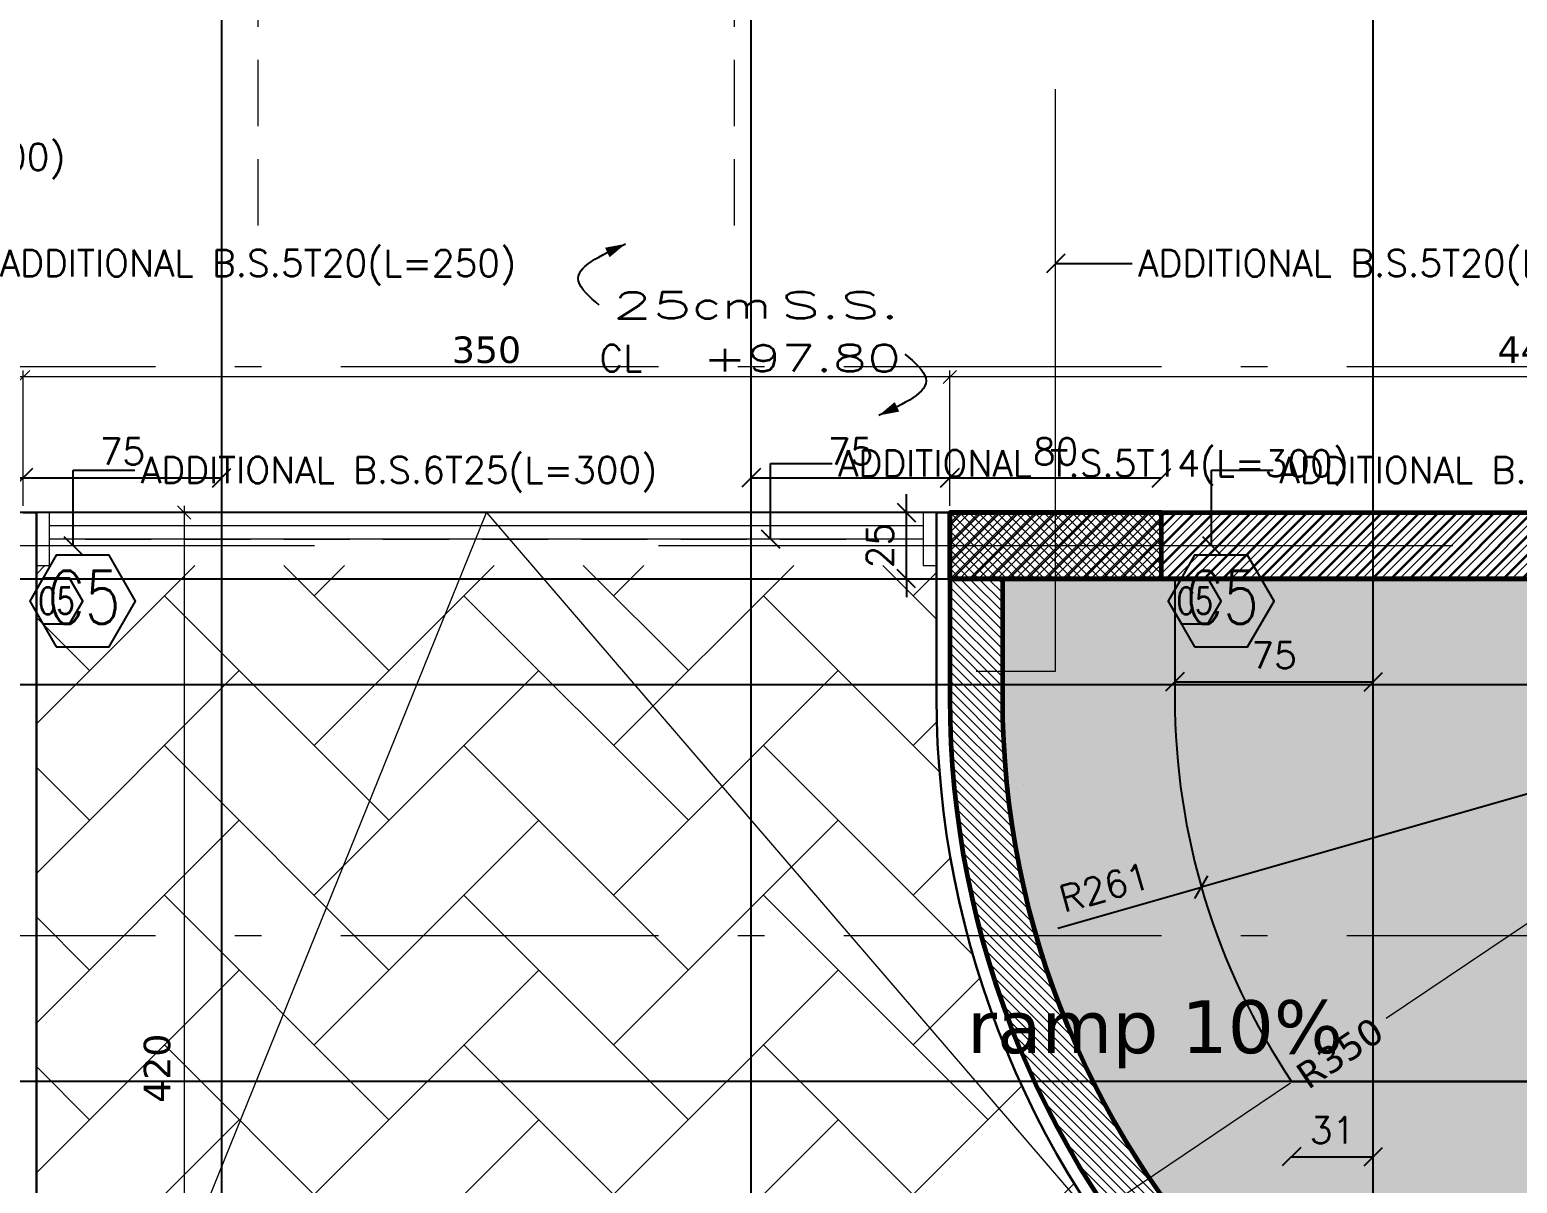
# Model space of a CAD drawing. Header units: inches. Extents: x -48 to 777, y -156 to 510.
# Drawn here: x 597.45 to 603.07, y 226.32 to 230.68 of the extents above; entities that cross this region are included whole.
import ezdxf
from ezdxf.enums import TextEntityAlignment as Align

# ---------------------------------------------------------------- set-up
doc = ezdxf.new("R2010")
doc.units = ezdxf.units.IN
doc.header["$MEASUREMENT"] = 0
doc.set_wipeout_variables(frame=1)
doc.linetypes.add('ACAD_ISO10W100', pattern=[18, 12, -3, 0, -3])
doc.linetypes.add('HIDDEN', pattern=[0.375, 0.25, -0.125])
doc.layers.get('Defpoints').update_dxf_attribs({"lineweight": 5})
for name, color, linetype, lineweight in [('A-AXIS ST', 251, 'ACAD_ISO10W100', 5), ('A-DIM', 9, 'Continuous', 5), ('A-DOORS', 38, 'Continuous', 20), ('A-LEVELS', 139, 'Continuous', 20), ('A-LIMIT LOT', 235, 'ACAD_ISO10W100', 20), ('A-PILLARS', 1, 'Continuous', 60), ('A-SIGNS1', 20, 'Continuous', 15), ('A-TEXT', 50, 'Continuous', 15), ('C-STONE', 42, 'Continuous', 30), ('H-PILLARS', 61, 'Continuous', 5), ('str-col-dimension', 6, 'Continuous', 50), ('str-raft-bottom', 1, 'Continuous', 5), ('str-raft-top', 1, 'Continuous', 5)]:
    doc.layers.add(name, color=color, linetype=linetype, lineweight=lineweight)
doc.layers.add('HH-DARK GREY', color=7, linetype='Continuous', lineweight=5, true_color=0x404040)
for name, color, linetype in [('pts pc', 7, 'Continuous'), ('Str-Axes', 8, 'Continuous'), ('str-basement2', 5, 'Continuous'), ('str-col-hatch', 8, 'Continuous'), ('str-COL-TAG-100', 1, 'Continuous'), ('str-COL-TAG-50', 7, 'Continuous'), ('str-columns', 3, 'Continuous'), ('str-raft', 5, 'Continuous'), ('str-slab-top', 1, 'Continuous'), ('str-sunken-slabs', 5, 'Continuous'), ('str-walls', 5, 'Continuous')]:
    doc.layers.add(name, color=color, linetype=linetype)
doc.styles.add('2mm', font='simplex.shx', dxfattribs={"height": 0.5})
doc.styles.add('ROMAN', font='ROMANS.SHX')
doc.styles.add('ROMAND', font='verdana.ttf')
doc.styles.add('ROMANS', font='romans__.ttf', dxfattribs={"height": 0.14})
doc.dimstyles.new('M-1.50', dxfattribs={"dimtxt": 0.1, "dimasz": 0.05, "dimexe": 0.025, "dimexo": 0.025, "dimgap": 0.05, "dimtad": 1, "dimlfac": 100, "dimrnd": 0.5, "dimzin": 9, "dimdsep": 46, "dimtxsty": 'ROMAND', "dimblk": 'OBLIQUE', "dimcen": 1, "dimdle": 0.025, "dimclrd": 256, "dimclre": 256, "dimclrt": 2, "dimadec": 0, "dimazin": 0, "dimtfac": 0.666667, "dimtmove": 2, "dimatfit": 3, "dimfxl": 0.04, "dimtolj": 1, "dimtzin": 5, "dimlwd": -1, "dimlwe": -1, "dimarcsym": 0})
doc.dimstyles.new('structure', dxfattribs={"dimtxt": 0.1, "dimasz": 0.07, "dimexe": 0.18, "dimexo": 1, "dimgap": 0.05, "dimtad": 1, "dimdec": 1, "dimlfac": 100, "dimrnd": 0.5, "dimdsep": 46, "dimtxsty": 'ROMAN', "dimblk1": 'OBLIQUE', "dimblk2": 'OBLIQUE', "dimsah": 1, "dimcen": 0.009, "dimse1": 1, "dimse2": 1, "dimclrd": 4, "dimclre": 9, "dimclrt": 1, "dimadec": 0, "dimazin": 0, "dimtfac": 0.066667, "dimtdec": 1, "dimtix": 1, "dimtmove": 2, "dimatfit": 3, "dimldrblk": 'OBLIQUE', "dimfxl": 0.18, "dimtolj": 1, "dimarcsym": 0})
pattern_1 = [(135, (-143.491753, -76.210882), (-0.0176776695, -0.0176776695), [])]

# ---------------------------------------------------------------- blocks, each defined once
blk = doc.blocks.new('_Oblique')
at = {"color": 0, "linetype": 'ByBlock', "lineweight": -2}
blk.add_line((-0.5, -0.5), (0.5, 0.5), dxfattribs=at)
blk = doc.blocks.new('*D415')
at = {"layer": 'A-DIM', "transparency": 16777216}
for p, q in [((605.3518, 229.3692), (600.9018, 229.3692)), ((600.9268, 228.8819), (600.9268, 229.3942)), ((605.3268, 228.8819), (605.3268, 229.3942))]:
    blk.add_line(p, q, dxfattribs=at)
at = {"layer": 'Defpoints', "color": 0, "transparency": 16777216}
for p in [(600.9268, 229.3692), (600.9268, 228.8569), (605.3268, 228.8569)]:
    blk.add_point(p, dxfattribs=at)
at = {"layer": 'A-DIM', "transparency": 16777216, "xscale": 0.05, "yscale": 0.05, "zscale": 0.05, "rotation": 180}
blk.add_blockref('_Oblique', (600.9268, 229.3692), dxfattribs=at)
at = {"layer": 'A-DIM', "transparency": 16777216, "xscale": 0.05, "yscale": 0.05, "zscale": 0.05}
blk.add_blockref('_Oblique', (605.3268, 229.3692), dxfattribs=at)
at = {"layer": 'A-DIM', "color": 2, "transparency": 16777216, "insert": (603.1268, 229.4712), "char_height": 0.1, "attachment_point": 5, "style": 'ROMAND'}
blk.add_mtext('\\A1;440', dxfattribs=at)
blk = doc.blocks.new('*D416')
at = {"layer": 'A-DIM', "transparency": 16777216}
for p, q in [((600.9518, 229.3692), (597.4018, 229.3692)), ((597.4268, 228.8819), (597.4268, 229.3942)), ((600.9268, 228.8819), (600.9268, 229.3942))]:
    blk.add_line(p, q, dxfattribs=at)
at = {"layer": 'Defpoints', "color": 0, "transparency": 16777216}
for p in [(597.4268, 229.3692), (597.4268, 228.8569), (600.9268, 228.8569)]:
    blk.add_point(p, dxfattribs=at)
at = {"layer": 'A-DIM', "transparency": 16777216, "xscale": 0.05, "yscale": 0.05, "zscale": 0.05, "rotation": 180}
blk.add_blockref('_Oblique', (597.4268, 229.3692), dxfattribs=at)
at = {"layer": 'A-DIM', "transparency": 16777216, "xscale": 0.05, "yscale": 0.05, "zscale": 0.05}
blk.add_blockref('_Oblique', (600.9268, 229.3692), dxfattribs=at)
at = {"layer": 'A-DIM', "color": 2, "transparency": 16777216, "insert": (599.1768, 229.4712), "char_height": 0.1, "attachment_point": 5, "style": 'ROMAND'}
blk.add_mtext('\\A1;350', dxfattribs=at)
blk = doc.blocks.new('*D441')
at = {"layer": 'A-DIM', "transparency": 16777216}
for p, q in [((604.3975, 228.1708), (602.5754, 226.9444)), ((601.4525, 226.1886), (602.2141, 226.7013))]:
    blk.add_line(p, q, dxfattribs=at)
at = {"layer": 'Defpoints', "color": 0, "transparency": 16777216}
for p in [(604.3768, 228.1569), (601.4732, 226.2026)]:
    blk.add_point(p, dxfattribs=at)
at = {"layer": 'A-DIM', "transparency": 16777216, "xscale": 0.05, "yscale": 0.05, "zscale": 0.05, "rotation": 213.9430443008608}
blk.add_blockref('_Oblique', (601.4732, 226.2026), dxfattribs=at)
at = {"layer": 'A-DIM', "color": 2, "transparency": 16777216, "insert": (602.4006, 226.8142), "char_height": 0.1, "attachment_point": 5, "rotation": 33.943, "style": 'ROMAND'}
blk.add_mtext('\\A1;R350', dxfattribs=at)
blk = doc.blocks.new('*D443')
at = {"layer": 'A-DIM', "transparency": 16777216}
for p, q in [((597.5018, 228.8569), (598.0604, 228.8569)), ((598.0354, 228.8819), (598.0354, 224.6319)), ((597.5018, 224.6569), (598.0604, 224.6569))]:
    blk.add_line(p, q, dxfattribs=at)
at = {"layer": 'Defpoints', "color": 0, "transparency": 16777216}
for p in [(597.4768, 228.8569), (597.4768, 224.6569), (598.0354, 224.6569)]:
    blk.add_point(p, dxfattribs=at)
at = {"layer": 'A-DIM', "transparency": 16777216, "xscale": 0.05, "yscale": 0.05, "zscale": 0.05}
for p, rotation in [((598.0354, 228.8569), 90), ((598.0354, 224.6569), 270)]:
    blk.add_blockref('_Oblique', p, dxfattribs=dict(at, rotation=rotation))
at = {"layer": 'A-DIM', "color": 2, "transparency": 16777216, "insert": (597.9333, 226.7569), "char_height": 0.1, "attachment_point": 5, "rotation": 90, "style": 'ROMAND'}
blk.add_mtext('\\A1;420', dxfattribs=at)
blk = doc.blocks.new('LOT 688  TOPOGRAPHIC PLAN')
at = {"layer": 'A-LEVELS', "linetype": 'Continuous'}
blk.add_lwpolyline([(-315986.09546, -27930.51457), (-315985.44851, -27929.43765), (-315984.75035, -27928.3945), (-315984.36561, -27927.93882), (-315983.94833, -27927.55543), (-315983.49192, -27927.26563), (-315982.98985, -27927.09052), (-315982.44218, -27927.0263), (-315981.86204, -27927.01984), (-315981.26408, -27927.01223), (-315980.66297, -27926.94453), (-315980.07337, -27926.76128), (-315979.5093, -27926.54498), (-315979.24098, -27926.50607), (-315978.98366, -27926.55534), (-315978.73556, -27926.68576), (-315978.49313, -27926.86959), (-315978.01117, -27927.28574), (-315977.76455, -27927.46215), (-315977.50946, -27927.5802), (-315977.2426, -27927.61394), (-315976.96481, -27927.56895), (-315976.39276, -27927.36561), (-315975.82575, -27927.19251)], dxfattribs=at)
at = {"layer": 'pts pc', "linetype": 'Continuous'}
for points in [[(-315978.88609, -27928.53409), (-315979.59687, -27929.23729)], [(-315978.88988, -27929.24108), (-315979.59308, -27928.5303)]]:
    blk.add_lwpolyline(points, dxfattribs=at)
at = {"layer": 'pts pc', "color": 1, "insert": (-315978.74015, -27928.63837), "char_height": 0.5, "width": 3.0714286, "attachment_point": 1, "rotation": 359.69285, "style": '2mm'}
blk.add_mtext('\\Fsimplex.shx;\\W1.0000000000;\\T1.0000000000;\\o\\l93.657', dxfattribs=at)
at = {"linetype": 'Continuous'}
blk.add_wipeout([(-315996.80172, -27893.57917), (-315969.32038, -27896.23659), (-315969.32038, -27930.53073), (-315964.08799, -27936.87852), (-315964.6636, -27941.43051), (-315970.22923, -27937.16678), (-315985.1164, -27950.2257)], dxfattribs=at).dxf.layer = 'A-LIMIT LOT'
blk = doc.blocks.new('tags')
at = {"layer": 'str-COL-TAG-100', "color": 2}
blk.add_lwpolyline([(0.125, -0.2616), (0.325, -0.2616), (0.425, -0.0884), (0.325, 0.0848), (0.125, 0.0848), (0.025, -0.0884)], close=True, dxfattribs=at)
at = {"layer": 'str-COL-TAG-50', "color": 2}
blk.add_lwpolyline([(0.075, -0.175), (0.175, -0.175), (0.225, -0.0884), (0.175, -0.0018), (0.075, -0.0018), (0.025, -0.0884)], close=True, dxfattribs=at)
at = {"layer": 'str-COL-TAG-100', "color": 1, "style": 'ROMANS', "width": 0.699426}
blk.add_attdef('NUMBER', text='', height=0.2, dxfattribs=at).set_placement((0.0918, -0.1741), (0.3679, -0.1741), align=Align.FIT)
at = {"layer": 'str-COL-TAG-50', "color": 1, "style": 'ROMANS', "width": 0.697102}
blk.add_attdef('NUMBER', text='', height=0.1, dxfattribs=at).set_placement((0.0562, -0.1375), (0.1938, -0.1375), align=Align.FIT)
blk = doc.blocks.new('DALLE-P')
at = {"color": 5}
for points in [[(-4.659, 3.291, 0, 0.4, 0), (-5.346, 2.966, 0.4, 0.4, 0)], [(4.908, -3.191, 0, 0.4, 0), (5.596, -2.866, 0.4, 0.4, 0)]]:
    blk.add_lwpolyline(points, format="xyseb", dxfattribs=at)
for points in [[(-5.647, 0.973), (-6.437, 1.884), (-4.659, 3.291)], [(5.896, -0.873), (6.687, -1.785), (4.908, -3.191)]]:
    blk.add_spline(points, degree=3, dxfattribs=at)
at = {"color": 1, "style": 'ROMANS', "width": 1.302339}
blk.add_text('cm', height=1, dxfattribs=at).set_placement((-2.147, 0.473), (0.853, 0.473), align=Align.FIT)
at = {"color": 1, "style": 'ROMANS'}
blk.add_text('CL', height=1, dxfattribs=at).set_placement((-5.647, -1.527))
for tag, width, p, p2 in [('SLABTHICKNESS', 1.557299, (-5.147, 0.473), (-2.147, 0.473)), ('SLABTYPE', 1.86013, (1.204, 0.473), (5.704, 0.473)), ('CONCRETELEVEL', 1.620528, (-1.746, -1.527), (5.754, -1.527))]:
    blk.add_attdef(tag, text='', height=1, dxfattribs=dict(at, width=width)).set_placement(p, p2, align=Align.FIT)
blk = doc.blocks.new('*D1474')
at = {"layer": 'Defpoints', "color": 0, "transparency": 16777216}
for p in [(600.7631, 228.8569), (600.9268, 228.8569), (600.9268, 228.6069)]:
    blk.add_point(p, dxfattribs=at)
at = {"layer": 'str-col-dimension', "color": 4, "lineweight": -2, "transparency": 16777216}
for p, q in [((600.7631, 228.8569), (600.7631, 228.9269)), ((600.7631, 228.6069), (600.7631, 228.8569)), ((600.7631, 228.6069), (600.7631, 228.5369))]:
    blk.add_line(p, q, dxfattribs=at)
at = {"layer": 'str-col-dimension', "color": 4, "lineweight": -2, "transparency": 16777216, "xscale": 0.07, "yscale": 0.07, "zscale": 0.07}
for p, rotation in [((600.7631, 228.8569), 270), ((600.7631, 228.6069), 90)]:
    blk.add_blockref('_Oblique', p, dxfattribs=dict(at, rotation=rotation))
at = {"layer": 'str-col-dimension', "color": 1, "transparency": 16777216, "insert": (600.6631, 228.7319), "char_height": 0.1, "attachment_point": 5, "rotation": 90, "style": 'ROMAN'}
blk.add_mtext('\\A1;25', dxfattribs=at)
blk = doc.blocks.new('*D1475')
at = {"layer": 'Defpoints', "color": 0, "transparency": 16777216}
for p in [(601.7268, 228.9877), (600.9268, 228.8569), (601.7268, 228.8569)]:
    blk.add_point(p, dxfattribs=at)
at = {"layer": 'str-col-dimension', "color": 4, "lineweight": -2, "transparency": 16777216}
blk.add_line((600.9268, 228.9877), (601.7268, 228.9877), dxfattribs=at)
at = {"layer": 'str-col-dimension', "color": 4, "lineweight": -2, "transparency": 16777216, "xscale": 0.07, "yscale": 0.07, "zscale": 0.07, "rotation": 180}
blk.add_blockref('_Oblique', (600.9268, 228.9877), dxfattribs=at)
at = {"layer": 'str-col-dimension', "color": 4, "lineweight": -2, "transparency": 16777216, "xscale": 0.07, "yscale": 0.07, "zscale": 0.07}
blk.add_blockref('_Oblique', (601.7268, 228.9877), dxfattribs=at)
at = {"layer": 'str-col-dimension', "color": 1, "transparency": 16777216, "insert": (601.3268, 229.0877), "char_height": 0.1, "attachment_point": 5, "style": 'ROMAN'}
blk.add_mtext('\\A1;80', dxfattribs=at)
blk = doc.blocks.new('*D1476')
at = {"layer": 'Defpoints', "color": 0, "transparency": 16777216}
for p in [(600.9268, 228.9877), (600.1768, 228.8569), (600.9268, 228.8569)]:
    blk.add_point(p, dxfattribs=at)
at = {"layer": 'str-col-dimension', "color": 4, "lineweight": -2, "transparency": 16777216}
blk.add_line((600.1768, 228.9877), (600.9268, 228.9877), dxfattribs=at)
at = {"layer": 'str-col-dimension', "color": 4, "lineweight": -2, "transparency": 16777216, "xscale": 0.07, "yscale": 0.07, "zscale": 0.07, "rotation": 180}
blk.add_blockref('_Oblique', (600.1768, 228.9877), dxfattribs=at)
at = {"layer": 'str-col-dimension', "color": 4, "lineweight": -2, "transparency": 16777216, "xscale": 0.07, "yscale": 0.07, "zscale": 0.07}
blk.add_blockref('_Oblique', (600.9268, 228.9877), dxfattribs=at)
at = {"layer": 'str-col-dimension', "color": 1, "transparency": 16777216, "insert": (600.5518, 229.0877), "char_height": 0.1, "attachment_point": 5, "style": 'ROMAN'}
blk.add_mtext('\\A1;75', dxfattribs=at)
blk = doc.blocks.new('*D1478')
at = {"layer": 'Defpoints', "color": 0, "transparency": 16777216}
for p in [(597.4268, 228.9877), (596.6268, 228.8569), (597.4268, 228.8569)]:
    blk.add_point(p, dxfattribs=at)
at = {"layer": 'str-col-dimension', "color": 4, "lineweight": -2, "transparency": 16777216}
blk.add_line((596.6268, 228.9877), (597.4268, 228.9877), dxfattribs=at)
at = {"layer": 'str-col-dimension', "color": 4, "lineweight": -2, "transparency": 16777216, "xscale": 0.07, "yscale": 0.07, "zscale": 0.07, "rotation": 180}
blk.add_blockref('_Oblique', (596.6268, 228.9877), dxfattribs=at)
at = {"layer": 'str-col-dimension', "color": 4, "lineweight": -2, "transparency": 16777216, "xscale": 0.07, "yscale": 0.07, "zscale": 0.07}
blk.add_blockref('_Oblique', (597.4268, 228.9877), dxfattribs=at)
at = {"layer": 'str-col-dimension', "color": 1, "transparency": 16777216, "insert": (597.0268, 229.0877), "char_height": 0.1, "attachment_point": 5, "style": 'ROMAN'}
blk.add_mtext('\\A1;80', dxfattribs=at)
blk = doc.blocks.new('*D1479')
at = {"layer": 'Defpoints', "color": 0, "transparency": 16777216}
for p in [(598.1768, 228.9877), (597.4268, 228.8569), (598.1768, 228.8569)]:
    blk.add_point(p, dxfattribs=at)
at = {"layer": 'str-col-dimension', "color": 4, "lineweight": -2, "transparency": 16777216}
blk.add_line((597.4268, 228.9877), (598.1768, 228.9877), dxfattribs=at)
at = {"layer": 'str-col-dimension', "color": 4, "lineweight": -2, "transparency": 16777216, "xscale": 0.07, "yscale": 0.07, "zscale": 0.07, "rotation": 180}
blk.add_blockref('_Oblique', (597.4268, 228.9877), dxfattribs=at)
at = {"layer": 'str-col-dimension', "color": 4, "lineweight": -2, "transparency": 16777216, "xscale": 0.07, "yscale": 0.07, "zscale": 0.07}
blk.add_blockref('_Oblique', (598.1768, 228.9877), dxfattribs=at)
at = {"layer": 'str-col-dimension', "color": 1, "transparency": 16777216, "insert": (597.8018, 229.0877), "char_height": 0.1, "attachment_point": 5, "style": 'ROMAN'}
blk.add_mtext('\\A1;75', dxfattribs=at)
blk = doc.blocks.new('*D2161')
at = {"layer": 'Defpoints', "color": 0, "transparency": 16777216}
for p in [(602.2178, 226.7069), (602.5268, 226.7069), (602.5268, 226.4227)]:
    blk.add_point(p, dxfattribs=at)
at = {"layer": 'str-sunken-slabs', "color": 4, "lineweight": -2, "transparency": 16777216}
blk.add_line((602.2178, 226.4227), (602.5268, 226.4227), dxfattribs=at)
at = {"layer": 'str-sunken-slabs', "color": 4, "lineweight": -2, "transparency": 16777216, "xscale": 0.07, "yscale": 0.07, "zscale": 0.07, "rotation": 180}
blk.add_blockref('_Oblique', (602.2178, 226.4227), dxfattribs=at)
at = {"layer": 'str-sunken-slabs', "color": 4, "lineweight": -2, "transparency": 16777216, "xscale": 0.07, "yscale": 0.07, "zscale": 0.07}
blk.add_blockref('_Oblique', (602.5268, 226.4227), dxfattribs=at)
at = {"layer": 'str-sunken-slabs', "color": 1, "transparency": 16777216, "insert": (602.3723, 226.5227), "char_height": 0.1, "attachment_point": 5, "style": 'ROMAN'}
blk.add_mtext('\\A1;31', dxfattribs=at)
blk = doc.blocks.new('*D2162')
at = {"layer": 'Defpoints', "color": 0, "transparency": 16777216}
for p in [(601.7768, 228.6069), (602.5268, 228.6069), (602.5268, 228.2175)]:
    blk.add_point(p, dxfattribs=at)
at = {"layer": 'str-sunken-slabs', "color": 4, "lineweight": -2, "transparency": 16777216}
blk.add_line((601.7768, 228.2175), (602.5268, 228.2175), dxfattribs=at)
at = {"layer": 'str-sunken-slabs', "color": 4, "lineweight": -2, "transparency": 16777216, "xscale": 0.07, "yscale": 0.07, "zscale": 0.07, "rotation": 180}
blk.add_blockref('_Oblique', (601.7768, 228.2175), dxfattribs=at)
at = {"layer": 'str-sunken-slabs', "color": 4, "lineweight": -2, "transparency": 16777216, "xscale": 0.07, "yscale": 0.07, "zscale": 0.07}
blk.add_blockref('_Oblique', (602.5268, 228.2175), dxfattribs=at)
at = {"layer": 'str-sunken-slabs', "color": 1, "transparency": 16777216, "insert": (602.1518, 228.3175), "char_height": 0.1, "attachment_point": 5, "style": 'ROMAN'}
blk.add_mtext('\\A1;75', dxfattribs=at)
blk = doc.blocks.new('*D2163')
at = {"layer": 'Defpoints', "color": 0, "transparency": 16777216}
for p in [(604.3854, 228.1582), (601.8772, 227.4413)]:
    blk.add_point(p, dxfattribs=at)
at = {"layer": 'str-sunken-slabs', "color": 4, "lineweight": -2, "transparency": 16777216}
for p in [(604.3854, 228.1582), (601.3351, 227.2863)]:
    blk.add_line(p, (601.8772, 227.4413), dxfattribs=at)
at = {"layer": 'str-sunken-slabs', "color": 4, "lineweight": -2, "transparency": 16777216, "xscale": 0.07, "yscale": 0.07, "zscale": 0.07, "rotation": 15.95244916867436}
blk.add_blockref('_Oblique', (601.8772, 227.4413), dxfattribs=at)
at = {"layer": 'str-sunken-slabs', "color": 1, "transparency": 16777216, "insert": (601.5114, 227.4407), "char_height": 0.1, "attachment_point": 5, "rotation": 15.9524, "style": 'ROMAN'}
blk.add_mtext('\\A1;R261', dxfattribs=at)

msp = doc.modelspace()

# ---------------------------------------------------------------- block references
at = {"layer": 'A-TEXT'}
msp.add_blockref('LOT 688  TOPOGRAPHIC PLAN', (316579.44716, 28156.10823), dxfattribs=at)

# ---------------------------------------------------------------- next in the draw order: hatches: boundary and pattern name
at = {"layer": 'H-PILLARS'}
h = msp.add_hatch(dxfattribs=at)
h.set_pattern_fill('ANSI31', color=256, scale=0.2, angle=90)
h.set_pattern_definition(pattern_1)
edge = h.paths.add_edge_path()
edge.add_line((600.92678, 228.60688), (600.92678, 228.15688))
edge.add_arc((604.37678, 228.15688), 3.45, 180, 270)
edge.add_line((604.37678, 224.70688), (610.77962, 224.70688))
edge.add_line((610.77962, 224.70688), (610.07678, 225.55955))
edge.add_line((610.07678, 225.55955), (610.07678, 259.87647))
edge.add_line((610.07678, 259.87647), (609.87678, 259.89581))
edge.add_line((609.87678, 259.89581), (609.87678, 225.48774))
edge.add_line((609.87678, 225.48774), (610.35557, 224.90688))
edge.add_line((610.35557, 224.90688), (604.37678, 224.90688))
edge.add_arc((604.37678, 228.15688), 3.25, 180, 270, ccw=False)
edge.add_line((601.12678, 228.15688), (601.12678, 228.60688))
edge.add_line((601.12678, 228.60688), (600.92678, 228.60688))
h = msp.add_hatch(dxfattribs=at)
h.set_pattern_fill('ANSI31', color=256, scale=0.2)
h.set_pattern_definition([(45, (0, 99), (-0.0176776695, 0.0176776695), [])])
h.paths.add_polyline_path([(599.57678, 253.80843), (599.57678, 254.05836), (603.57678, 254.05836), (603.57678, 253.90847), (605.42678, 253.90827), (605.42678, 246.60861), (607.12678, 246.60861), (607.12678, 242.05688), (605.57678, 242.05688), (605.57678, 228.60688), (600.92678, 228.60688), (600.92678, 228.85688), (605.32678, 228.85688), (605.32678, 242.30688), (606.87678, 242.30688), (606.87678, 246.35845), (605.17678, 246.35845), (605.17685, 253.65849), (603.32679, 253.65851), (603.32678, 253.80842)])
h = msp.add_hatch(dxfattribs=at)
h.set_pattern_fill('ANSI31', color=256, scale=0.2, angle=90)
h.set_pattern_definition(pattern_1)
h.paths.add_polyline_path([(600.92678, 228.85688), (600.92678, 228.60688), (601.72678, 228.60688), (601.72678, 228.85688)])
at = {"layer": 'HH-DARK GREY'}
h = msp.add_hatch(dxfattribs=at)
h.set_pattern_fill('EARTH', color=256, scale=2)
h.set_pattern_definition([(0, (-242.49175, -75.7109), (0.5, 0.5), [0.5, -0.5]), (0, (-242.49175, -75.5234), (0.5, 0.5), [0.5, -0.5]), (0, (-242.49175, -75.3359), (0.5, 0.5), [0.5, -0.5]), (90, (-242.42925, -75.2734), (-0.5, 0.5), [0.5, -0.5]), (90, (-242.24175, -75.2734), (-0.5, 0.5), [0.5, -0.5]), (90, (-242.05425, -75.2734), (-0.5, 0.5), [0.5, -0.5])])
edge = h.paths.add_edge_path()
edge.add_line((589.47678, 254.05845), (589.47678, 247.30845))
edge.add_line((589.47678, 247.30845), (589.97678, 247.30845))
edge.add_line((589.97678, 247.30845), (589.97678, 242.05688))
edge.add_line((589.97678, 242.05688), (592.77678, 242.05688))
edge.add_line((592.77678, 242.05688), (592.77678, 228.60688))
edge.add_line((592.77678, 228.60688), (597.22678, 228.60688))
edge.add_line((597.22678, 228.60688), (597.22678, 224.90688))
edge.add_line((597.22678, 224.90688), (590.66159, 224.90688))
edge.add_line((590.66159, 224.90688), (582.9059, 262.50387))
edge.add_line((582.9059, 262.50387), (609.87678, 259.89581))
edge.add_line((609.87678, 259.89581), (609.87678, 225.48774))
edge.add_line((609.87678, 225.48774), (610.35557, 224.90688))
edge.add_line((610.35557, 224.90688), (604.37678, 224.90688))
edge.add_arc((604.37678, 228.15688), 3.25, 180, 270, ccw=False)
edge.add_line((601.12678, 228.15688), (601.12678, 228.60688))
edge.add_line((601.12678, 228.60688), (605.57678, 228.60688))
edge.add_line((605.57678, 228.60688), (605.57678, 242.05688))
edge.add_line((605.57678, 242.05688), (607.12678, 242.05688))
edge.add_line((607.12678, 242.05688), (607.12678, 246.60861))
edge.add_line((607.12678, 246.60861), (605.42678, 246.60861))
edge.add_line((605.42678, 246.60861), (605.4268, 253.65849))
edge.add_line((605.4268, 253.65849), (606.67686, 253.65849))
edge.add_line((606.67686, 253.65849), (606.6768, 257.80831))
edge.add_line((606.6768, 257.80831), (589.47678, 257.80848))
edge.add_line((589.47678, 257.80848), (589.47671, 254.08973))
edge.add_line((589.47671, 254.08973), (589.47678, 254.05845))
h = msp.add_hatch(dxfattribs=at)
h.set_pattern_fill('AR-HBONE', color=256, scale=0.1)
h.set_pattern_definition([(45, (594, 99), (4e-17, 0.5656854), [1.2, -0.4]), (135, (594.28284, 99.28284), (4e-17, 0.5656854), [1.2, -0.4])])
edge = h.paths.add_edge_path()
edge.add_line((600.87678, 228.15688), (600.87678, 228.65688))
edge.add_line((600.87678, 228.65688), (597.47678, 228.65688))
edge.add_line((597.47678, 228.65688), (597.47678, 224.65688))
edge.add_line((597.47678, 224.65688), (590.61105, 224.65688))
edge.add_line((590.61105, 224.65688), (594.4256, 206.16525))
edge.add_line((594.4256, 206.16525), (604.70094, 215.17871))
edge.add_arc((609.21052, 219.135), 5.99904, 131.596573, 221.260764, ccw=False)
edge.add_line((605.22787, 223.62131), (606.40842, 224.65688))
edge.add_line((606.40842, 224.65688), (604.37678, 224.65688))
edge.add_arc((604.37678, 228.15688), 3.5, 179.99998, 270.00002, ccw=False)
at = {"layer": 'str-col-hatch'}
h = msp.add_hatch(dxfattribs=at)
h.set_pattern_fill('ANSI31', color=256, scale=0.4)
h.set_pattern_definition([(45, (-94.65302, 177.897635), (-0.035355339, 0.035355339), [])])
h.paths.add_polyline_path([(600.92678, 228.85688), (600.92678, 228.60688), (601.72678, 228.60688), (601.72678, 228.85688)])
at = {"layer": 'str-walls'}
h = msp.add_hatch(dxfattribs=at)
h.set_pattern_fill('ANSI31', color=8, scale=0.4)
h.paths.add_polyline_path([(604.77678, 228.60688), (604.77678, 228.85688), (601.72678, 228.85688), (601.72678, 228.60688)])
h.paths.add_polyline_path([(605.57678, 233.65688), (605.32678, 233.65688), (605.32678, 228.85688), (605.57678, 228.85688)])
h.paths.add_polyline_path([(605.57678, 239.05688), (605.32678, 239.05688), (605.32678, 234.45688), (605.57678, 234.45688)])
h.paths.add_polyline_path([(605.57678, 239.85688), (605.57678, 242.05688), (605.32678, 242.05688), (605.32678, 239.85688)])
h.paths.add_polyline_path([(606.87678, 242.05688), (606.87678, 242.30688), (605.57678, 242.30688), (605.57678, 242.05688)])
h.paths.add_polyline_path([(607.12678, 245.80861), (606.87678, 245.80861), (606.87678, 242.85688), (607.12678, 242.85688)])
h.paths.add_polyline_path([(605.42678, 246.60861), (605.42678, 246.35845), (606.87678, 246.35845), (606.87678, 246.60861)])
h.paths.add_polyline_path([(605.42678, 251.40855), (605.17683, 251.40855), (605.17679, 247.55845), (605.42678, 247.55845)])
h.paths.add_polyline_path([(605.42678, 253.25831), (605.17685, 253.25831), (605.17684, 252.20855), (605.42678, 252.20855)])
h.paths.add_polyline_path([(603.32678, 254.05831), (603.32678, 253.80845), (602.52678, 253.80845), (602.52678, 254.05832), (599.57678, 254.05836), (599.57678, 253.80843), (603.32678, 253.80842), (603.32679, 253.65851), (605.17679, 253.65849), (605.17679, 253.9083), (603.57678, 253.90847), (603.56644, 254.05831)])

# ---------------------------------------------------------------- next in the draw order: linework, layer by layer
at = {"layer": 'A-AXIS ST', "ltscale": 0.1}
for p, q in [((598.17678, 221.25688), (598.17678, 260.35831)), ((600.17678, 221.25688), (600.17678, 260.35831)), ((602.52678, 221.25688), (602.52678, 260.35831)), ((613.12678, 229.40688), (583.32678, 229.40688)), ((613.12678, 227.25688), (583.32678, 227.25688))]:
    msp.add_line(p, q, dxfattribs=at)
at = {"layer": 'A-DOORS'}
for p, q in [((600.82678, 228.85688), (597.52678, 228.85688)), ((600.82678, 228.80688), (597.52678, 228.80688)), ((600.82678, 228.75688), (597.52678, 228.75688))]:
    msp.add_line(p, q, dxfattribs=at)
for points in [[(597.47678, 228.65688), (597.52678, 228.65688), (597.52678, 228.85688), (597.47678, 228.85688)], [(600.82678, 228.65688), (600.87678, 228.65688), (600.87678, 228.85688), (600.82678, 228.85688)]]:
    msp.add_lwpolyline(points, close=True, dxfattribs=at)
at = {"layer": 'A-PILLARS'}
for points in [[(600.92678, 228.60688), (600.92678, 228.15688, 0.4142136), (604.37678, 224.70688), (610.77962, 224.70688), (610.07678, 225.55955), (610.07678, 259.87647), (609.87678, 259.89581), (609.87678, 225.48774), (610.35557, 224.90688), (604.37678, 224.90688, -0.4142136), (601.12678, 228.15688), (601.12678, 228.60688), (600.92678, 228.60688)], [(609.87678, 259.89581), (609.87678, 225.48774), (610.35557, 224.90688), (604.37678, 224.90688, -0.4142136), (601.12678, 228.15688), (601.12678, 228.60688), (605.57678, 228.60688), (605.57678, 242.05688), (607.12678, 242.05688), (607.12678, 246.60861), (605.42678, 246.60861), (605.4268, 253.65849), (606.67686, 253.65849), (606.6768, 257.80831)]]:
    msp.add_lwpolyline(points, format="xyb", dxfattribs=at)
for points in [[(599.57678, 253.80843), (599.57678, 254.05836), (603.57678, 254.05836), (603.57678, 253.90847), (605.42678, 253.90827), (605.42678, 246.60861), (607.12678, 246.60861), (607.12678, 242.05688), (605.57678, 242.05688), (605.57678, 228.60688), (600.92678, 228.60688), (600.92678, 228.85688), (605.32678, 228.85688), (605.32678, 242.30688), (606.87678, 242.30688), (606.87678, 246.35845), (605.17678, 246.35845), (605.17685, 253.65849), (603.32679, 253.65851), (603.32678, 253.80842)], [(600.92678, 228.85688), (600.92678, 228.60688), (601.72678, 228.60688), (601.72678, 228.85688)]]:
    msp.add_lwpolyline(points, close=True, dxfattribs=at)
at = {"layer": 'A-SIGNS1'}
for p, q in [((597.47678, 224.65688), (599.17678, 228.85688)), ((599.17678, 228.85688), (602.78842, 224.65688))]:
    msp.add_line(p, q, dxfattribs=at)
at = {"layer": 'C-STONE'}
msp.add_lwpolyline([(582.64544, 262.52905), (590.45789, 224.65688), (597.47678, 224.65688), (597.47678, 228.85688), (597.42678, 228.85688)], dxfattribs=at)
msp.add_lwpolyline([(610.12678, 235.00688), (610.12678, 225.5775), (610.88563, 224.65688), (604.37678, 224.65688, -0.4142136), (600.87678, 228.15688), (600.87678, 228.85688), (600.92678, 228.85688)], format="xyb", dxfattribs=at)
at = {"layer": 'HH-DARK GREY'}
msp.add_lwpolyline([(605.57678, 242.05688), (607.12678, 242.05688), (607.12678, 246.60861), (605.42678, 246.60861), (605.4268, 253.80845), (605.4268, 253.80845), (605.4268, 254.05845), (589.47678, 254.05845), (589.47678, 247.30845), (589.97678, 247.30845), (589.97678, 242.05688), (592.77678, 242.05688), (592.77678, 228.60688), (597.22678, 228.60688), (597.47678, 228.60688), (597.47678, 225.95688), (601.65465, 225.95688, -0.1715835), (600.87678, 228.15688), (600.87678, 228.60688), (601.12678, 228.60688), (605.57678, 228.60688)], format="xyb", close=True, dxfattribs=at)
msp.add_lwpolyline([(597.17682, 253.80831), (589.72663, 253.80831), (589.72665, 247.55845), (590.22678, 247.55845), (590.22678, 242.30688), (593.02678, 242.30688), (593.02678, 228.85688), (605.32678, 228.85688), (605.32678, 242.30688), (606.87678, 242.30688), (606.87678, 246.35845), (605.17678, 246.35845), (605.17679, 247.35847), (600.81679, 247.35847), (600.81678, 247.35849), (600.17678, 247.35849), (600.17678, 242.65688), (596.17679, 242.65688), (596.17677, 247.55845), (597.17682, 247.55845)], close=True, dxfattribs=at)
at = {"layer": 'Str-Axes', "ltscale": 0.1}
for p, q in [((598.17678, 221.25688), (598.17678, 260.35831)), ((600.17678, 221.25688), (600.17678, 260.35831)), ((602.52678, 221.25688), (602.52678, 260.35831)), ((611.62657, 228.85688), (583.32678, 228.85688)), ((611.62657, 226.70688), (583.32678, 226.70688))]:
    msp.add_line(p, q, dxfattribs=at)
at = {"layer": 'str-basement2'}
msp.add_lwpolyline([(589.47678, 257.80848), (589.47678, 247.30845), (589.97678, 247.30845), (589.97678, 242.05688), (592.77678, 242.05688), (592.77678, 228.60688), (605.57678, 228.60688), (605.57678, 242.05688), (607.12678, 242.05688), (607.12678, 246.60861), (605.42678, 246.60862), (605.4268, 253.65849), (606.67686, 253.65849), (606.6768, 257.80831)], close=True, dxfattribs=at)
msp.add_lwpolyline([(605.12678, 228.60688), (601.77678, 228.60688), (601.77678, 228.55688), (601.77678, 228.15688, 0.1484458), (602.21779, 226.70688), (605.12678, 226.70688)], format="xyb", close=True, dxfattribs=at)
at = {"layer": 'str-columns'}
msp.add_lwpolyline([(601.72678, 228.60688), (601.72678, 228.85688), (600.92678, 228.85688), (600.92678, 228.60688)], close=True, dxfattribs=at)
at = {"layer": 'str-raft'}
msp.add_lwpolyline([(589.07678, 258.20848), (589.07678, 246.90845), (589.57678, 246.90845), (589.57678, 241.65688), (592.37678, 241.65688), (592.37678, 228.20688), (605.97678, 228.20688), (605.97678, 241.65688), (607.52678, 241.65688), (607.52678, 247.00861), (605.82678, 247.00862), (605.8268, 253.25849), (607.07687, 253.25849), (607.07679, 258.2083)], close=True, dxfattribs=at)
at = {"layer": 'str-raft-bottom'}
for p, q in [((595.52678, 228.73188), (598.52678, 228.73188)), ((599.82678, 228.73188), (602.82678, 228.73188))]:
    msp.add_line(p, q, dxfattribs=at)
msp.add_lwpolyline([(601.02678, 228.25688), (601.32678, 228.25688), (601.32678, 230.45688)], dxfattribs=at)
at = {"layer": 'str-raft-top', "linetype": 'HIDDEN'}
for p, q in [((598.31316, 232.81702), (598.31316, 229.81702)), ((600.11316, 232.81702), (600.11316, 229.81702)), ((597.66049, 228.75688), (600.66049, 228.75688))]:
    msp.add_line(p, q, dxfattribs=at)
at = {"layer": 'str-walls'}
msp.add_lwpolyline([(599.57678, 253.80843), (599.57678, 254.05836), (603.57678, 254.05836), (603.57678, 253.90847), (605.42678, 253.90827), (605.42678, 246.60861), (607.12678, 246.60861), (607.12678, 242.05688), (605.57678, 242.05688), (605.57678, 228.60688), (601.72678, 228.60688), (601.72678, 228.85688), (605.32678, 228.85688), (605.32678, 242.30688), (606.87678, 242.30688), (606.87678, 246.35845), (605.17678, 246.35845), (605.17685, 253.65849), (603.32679, 253.65851), (603.32678, 253.80842)], close=True, dxfattribs=at)

# ---------------------------------------------------------------- next in the draw order: block references
at = {"layer": 'str-basement2'}
ref = msp.add_blockref('DALLE-P', (600.16793, 229.54296), dxfattribs=dict(at, xscale=0.09999999999990905, yscale=0.09999999999990905, zscale=0.09999999999990905))
ref.add_attrib('CONCRETELEVEL', '+97.80', dxfattribs={"layer": '0', "color": 1, "height": 0.1, "style": 'ROMANS', "width": 1.341363}).set_placement((599.99332, 229.39022), (600.74332, 229.39022), align=Align.FIT)
ref.add_attrib('SLABTHICKNESS', '25', dxfattribs={"layer": '0', "color": 1, "height": 0.1, "style": 'ROMANS', "width": 1.557299}).set_placement((599.65325, 229.59022), (599.95325, 229.59022), align=Align.FIT)
ref.add_attrib('SLABTYPE', 'S.S.', dxfattribs={"layer": '0', "color": 1, "height": 0.1, "style": 'ROMANS', "width": 1.545352}).set_placement((600.28833, 229.59022), (600.73833, 229.59022), align=Align.FIT)
at = {"layer": 'str-columns'}
ref = msp.add_blockref('tags', (597.42678, 228.61073), dxfattribs=at)
ref.add_attrib('NUMBER', 'C5', dxfattribs={"layer": 'str-COL-TAG-50', "color": 1, "height": 0.1, "style": 'ROMANS', "width": 0.63631}).set_placement((597.48297, 228.47323), (597.62056, 228.47323), align=Align.FIT)
ref.add_attrib('NUMBER', 'C5', dxfattribs={"layer": 'str-COL-TAG-100', "color": 1, "height": 0.2, "style": 'ROMANS', "width": 0.638431}).set_placement((597.51862, 228.43667), (597.79471, 228.43667), align=Align.FIT)
ref = msp.add_blockref('tags', (601.72678, 228.61073), dxfattribs=at)
ref.add_attrib('NUMBER', 'C5', dxfattribs={"layer": 'str-COL-TAG-50', "color": 1, "height": 0.1, "style": 'ROMANS', "width": 0.63631}).set_placement((601.78297, 228.47323), (601.92056, 228.47323), align=Align.FIT)
ref.add_attrib('NUMBER', 'C5', dxfattribs={"layer": 'str-COL-TAG-100', "color": 1, "height": 0.2, "style": 'ROMANS', "width": 0.638431}).set_placement((601.81862, 228.43667), (602.09471, 228.43667), align=Align.FIT)

# ---------------------------------------------------------------- next in the draw order: texts
at = {"layer": 'A-TEXT', "insert": (602.41193, 226.75688), "char_height": 0.2, "width": 3.692324, "attachment_point": 9, "style": 'ROMAND'}
msp.add_mtext('ramp 10%', dxfattribs=at)
at = {"layer": 'str-raft-bottom', "style": 'ROMAN'}
for s, p in [('ADDITIONAL B.S.5T20(L=250)', (597.33801, 229.74922)), ('ADDITIONAL B.S.5T20(L=250)', (601.63801, 229.74922)), ('ADDITIONAL B.S.6T25(L=300)', (597.87131, 228.96768)), ('ADDITIONAL B.S.6T25(L=300)', (602.17131, 228.96768))]:
    msp.add_text(s, height=0.1, dxfattribs=at).set_placement(p)
at = {"layer": 'str-raft-top', "style": 'ROMAN'}
msp.add_text('ADDITIONAL T.S.5T14(L=300)', height=0.1, dxfattribs=at).set_placement((600.50478, 228.99268))
at = {"layer": 'str-slab-top', "style": 'ROMAN'}
msp.add_text('ADDITIONAL T.S.16T12(L=600)', height=0.1, dxfattribs=at).set_placement((595.57182, 230.1506))

# ---------------------------------------------------------------- next in the draw order: dimensions: what is measured, and where the dimension line sits
at = {"layer": 'A-DIM'}
for base, p1, p2, picture, middle in [((597.42678, 229.36915), (600.92678, 228.85688), (597.42678, 228.85688), '*D416', (599.17678, 229.47123)), ((600.92678, 229.36915), (605.32678, 228.85688), (600.92678, 228.85688), '*D415', (603.12678, 229.4712))]:
    dim = msp.add_linear_dim(base=base, p1=p1, p2=p2, dimstyle='M-1.50', dxfattribs=at)
    dim.commit()
    dim.dimension.update_dxf_attribs({"geometry": picture, "text_midpoint": middle})
dim = msp.add_linear_dim(base=(598.0354, 224.65688), p1=(597.47678, 228.85688), p2=(597.47678, 224.65688), angle=90, dimstyle='M-1.50', dxfattribs=at)
dim.commit()
dim.dimension.update_dxf_attribs({"geometry": '*D443', "text_midpoint": (597.93332, 226.75688)})
dim = msp.add_radius_dim(center=(604.37678, 228.15688), mpoint=(601.4732, 226.20259), dimstyle='M-1.50', dxfattribs=at)
dim.commit()
dim.dimension.update_dxf_attribs({"geometry": '*D441', "text_midpoint": (602.40056, 226.81424), "dimtype": 164})
at = {"layer": 'str-col-dimension'}
for p1, p2, distance, picture, middle in [((596.62678, 228.85688), (597.42678, 228.85688), 0.13078, '*D1478', (597.02678, 229.08766)), ((597.42678, 228.85688), (598.17678, 228.85688), 0.13078, '*D1479', (597.80178, 229.08766)), ((600.17678, 228.85688), (600.92678, 228.85688), 0.13078, '*D1476', (600.55178, 229.08766)), ((600.92678, 228.85688), (601.72678, 228.85688), 0.13078, '*D1475', (601.32678, 229.08766)), ((600.92678, 228.60688), (600.92678, 228.85688), 0.16372, '*D1474', (600.66305, 228.73188))]:
    dim = msp.add_aligned_dim(p1=p1, p2=p2, distance=distance, dimstyle='structure', dxfattribs=at)
    dim.commit()
    dim.dimension.update_dxf_attribs({"geometry": picture, "text_midpoint": middle})
at = {"layer": 'str-sunken-slabs'}
for p1, p2, distance, picture, middle in [((601.77678, 228.60688), (602.52678, 228.60688), -0.38936, '*D2162', (602.15178, 228.31753)), ((602.21779, 226.70688), (602.52678, 226.70688), -0.2842, '*D2161', (602.37228, 226.52269))]:
    dim = msp.add_aligned_dim(p1=p1, p2=p2, distance=distance, dimstyle='structure', override={"dimfxl": 0.04}, dxfattribs=at)
    dim.commit()
    dim.dimension.update_dxf_attribs({"geometry": picture, "text_midpoint": middle})
dim = msp.add_radius_dim(center=(604.38544, 228.15823), mpoint=(601.87724, 227.44126), dimstyle='structure', override={"dimfxl": 0.04}, dxfattribs=at)
dim.commit()
dim.dimension.update_dxf_attribs({"geometry": '*D2163', "text_midpoint": (601.5114, 227.44069)})

# ---------------------------------------------------------------- next in the draw order: leaders
at = {"layer": 'str-raft-bottom'}
for points, override in [([(601.32678, 229.79835), (601.61555, 229.79835)], {"dimgap": 0.05, "dimtad": 0}), ([(597.61593, 228.73188), (597.61593, 229.01681), (597.84885, 229.01681)], {"dimgap": 0.05, "dimtad": 0, "dimfxl": 0.04, "dimfxlon": 1}), ([(601.91593, 228.73188), (601.91593, 229.01681), (602.14885, 229.01681)], {"dimgap": 0.05, "dimtad": 0, "dimfxl": 0.04, "dimfxlon": 1})]:
    msp.add_leader(points, dimstyle='structure', override=override, dxfattribs=at)
at = {"layer": 'str-raft-top'}
msp.add_leader([(600.2494, 228.75688), (600.2494, 229.04181), (600.48233, 229.04181)], dimstyle='structure', override={"dimgap": 0.05, "dimtad": 0, "dimfxl": 0.04, "dimfxlon": 1}, dxfattribs=at)

doc.saveas('drawing.dxf')
